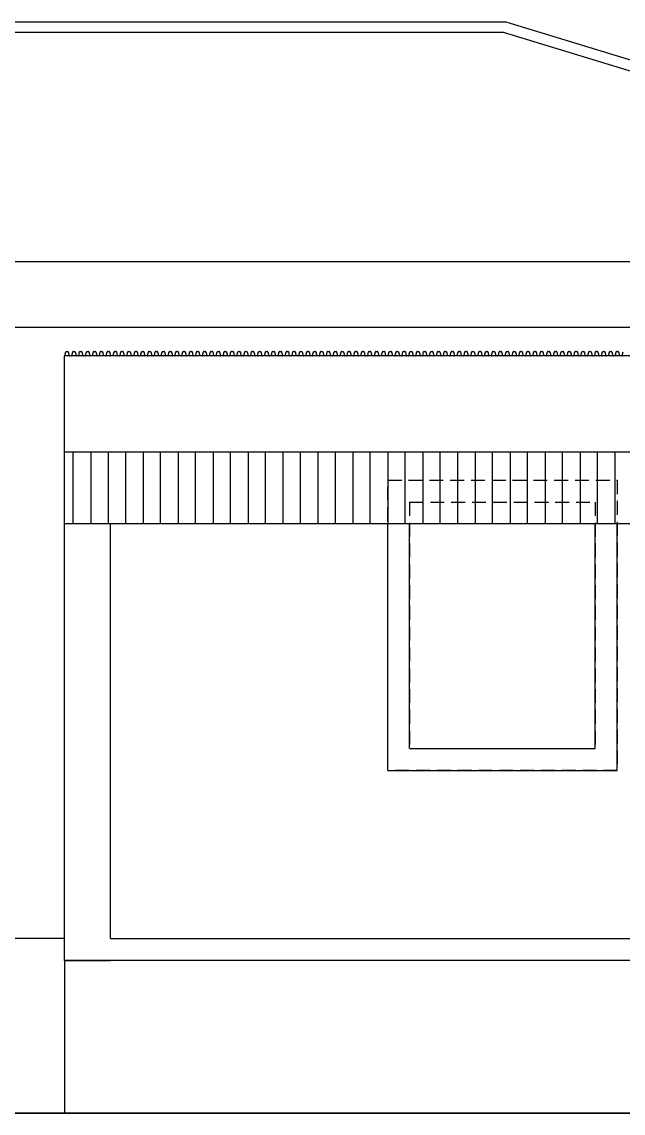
# Model space of a CAD drawing. Header units: millimetres. Extents: x -60009 to 113281, y -58228 to 411188.
# Drawn here: x -24460 to -21707, y -25020 to -20020 of the extents above; entities that cross this region are included whole.
import ezdxf

# ---------------------------------------------------------------- set-up
doc = ezdxf.new("R2010")
doc.units = ezdxf.units.MM
for name, pattern in [('ACAD_ISO04W100', [30, 24, -3, 0, -3]), ('CENTER2', [28.575, 19.05, -3.175, 3.175, -3.175]), ('HIDDEN', [9.525, 6.35, -3.175])]:
    doc.linetypes.add(name, pattern=pattern)
doc.layers.add('Förtydligande', color=8, linetype='CENTER2')
doc.layers.add('Grundritningar', color=1, linetype='Continuous')

msp = doc.modelspace()

# ---------------------------------------------------------------- linework, layer by layer
at = {"layer": 'Förtydligande', "linetype": 'ACAD_ISO04W100', "lineweight": -3, "ltscale": 0.1}
msp.add_line((-50011.262, -25020.136), (-14434.085, -25020.136), dxfattribs=at)
at = {"layer": 'Grundritningar'}
for p, q in [((-28220.711, -20020.136), (-24054.457, -20020.136)), ((-24054.457, -20020.136), (-22245.013, -20020.136)), ((-22245.013, -20020.136), (-18645.013, -21120.136)), ((-28220.711, -20067.938), (-24054.457, -20068.014)), ((-24054.457, -20068.014), (-22259.315, -20068.047)), ((-18812.385, -21120.136), (-22259.315, -20068.047)), ((-18645.013, -21120.136), (-32525.013, -21120.136)), ((-18945.013, -21420.136), (-32225.013, -21420.136)), ((-24263.071, -21548.615), (-24258.89, -21531.657)), ((-24256.948, -21530.136), (-24250.076, -21530.136)), ((-24248.136, -21531.651), (-24243.893, -21548.621)), ((-24231.573, -21548.615), (-24227.391, -21531.657)), ((-24225.449, -21530.136), (-24218.577, -21530.136)), ((-24216.637, -21531.651), (-24212.394, -21548.621)), ((-24200.074, -21548.615), (-24195.892, -21531.657)), ((-24193.95, -21530.136), (-24187.079, -21530.136)), ((-24185.138, -21531.651), (-24180.896, -21548.621)), ((-24168.575, -21548.615), (-24164.393, -21531.657)), ((-24162.452, -21530.136), (-24155.58, -21530.136)), ((-24153.64, -21531.651), (-24149.397, -21548.621)), ((-24137.076, -21548.615), (-24132.895, -21531.657)), ((-24130.953, -21530.136), (-24124.081, -21530.136)), ((-24122.141, -21531.651), (-24117.898, -21548.621)), ((-24105.578, -21548.615), (-24101.396, -21531.657)), ((-24099.454, -21530.136), (-24092.582, -21530.136)), ((-24090.642, -21531.651), (-24086.4, -21548.621)), ((-24074.079, -21548.614), (-24069.897, -21531.657)), ((-24067.955, -21530.136), (-24061.084, -21530.136)), ((-24059.143, -21531.65), (-24054.901, -21548.621)), ((-24042.58, -21548.614), (-24038.398, -21531.657)), ((-24036.457, -21530.135), (-24029.585, -21530.135)), ((-24027.645, -21531.65), (-24023.402, -21548.621)), ((-24011.081, -21548.614), (-24006.9, -21531.657)), ((-24004.958, -21530.135), (-23998.086, -21530.135)), ((-23996.146, -21531.65), (-23991.903, -21548.621)), ((-23979.583, -21548.614), (-23975.401, -21531.656)), ((-23973.459, -21530.135), (-23966.587, -21530.135)), ((-23964.647, -21531.65), (-23960.404, -21548.62)), ((-23948.084, -21548.614), (-23943.902, -21531.656)), ((-23941.96, -21530.135), (-23935.088, -21530.135)), ((-23933.148, -21531.65), (-23928.906, -21548.62)), ((-23916.585, -21548.614), (-23912.403, -21531.656)), ((-23910.461, -21530.135), (-23903.59, -21530.135)), ((-23901.649, -21531.65), (-23897.407, -21548.62)), ((-23885.086, -21548.614), (-23880.905, -21531.656)), ((-23878.963, -21530.135), (-23872.091, -21530.135)), ((-23870.151, -21531.65), (-23865.908, -21548.62)), ((-23853.588, -21548.614), (-23849.406, -21531.656)), ((-23847.464, -21530.135), (-23840.592, -21530.135)), ((-23838.652, -21531.65), (-23834.409, -21548.62)), ((-23822.089, -21548.614), (-23817.907, -21531.656)), ((-23815.965, -21530.135), (-23809.093, -21530.135)), ((-23807.153, -21531.65), (-23802.911, -21548.62)), ((-23790.59, -21548.614), (-23786.408, -21531.656)), ((-23784.466, -21530.135), (-23777.595, -21530.135)), ((-23775.654, -21531.65), (-23771.412, -21548.62)), ((-23759.091, -21548.614), (-23754.909, -21531.656)), ((-23752.968, -21530.135), (-23746.096, -21530.135)), ((-23744.156, -21531.65), (-23739.913, -21548.62)), ((-23727.592, -21548.613), (-23723.411, -21531.656)), ((-23721.469, -21530.135), (-23714.597, -21530.135)), ((-23712.657, -21531.65), (-23708.414, -21548.62)), ((-23696.094, -21548.613), (-23691.912, -21531.656)), ((-23689.97, -21530.135), (-23683.098, -21530.135)), ((-23681.158, -21531.649), (-23676.916, -21548.62)), ((-23664.595, -21548.613), (-23660.413, -21531.656)), ((-23658.471, -21530.134), (-23651.6, -21530.134)), ((-23649.659, -21531.649), (-23645.417, -21548.619)), ((-23633.096, -21548.613), (-23628.914, -21531.655)), ((-23626.973, -21530.134), (-23620.101, -21530.134)), ((-23618.161, -21531.649), (-23613.918, -21548.619)), ((-23601.598, -21548.613), (-23597.416, -21531.655)), ((-23595.474, -21530.134), (-23588.602, -21530.134)), ((-23586.662, -21531.649), (-23582.419, -21548.619)), ((-23570.099, -21548.613), (-23565.917, -21531.655)), ((-23563.975, -21530.134), (-23557.103, -21530.134)), ((-23555.163, -21531.649), (-23550.921, -21548.619)), ((-23538.6, -21548.613), (-23534.418, -21531.655)), ((-23532.476, -21530.134), (-23525.605, -21530.134)), ((-23523.664, -21531.649), (-23519.422, -21548.619)), ((-23507.101, -21548.613), (-23502.919, -21531.655)), ((-23500.978, -21530.134), (-23494.106, -21530.134)), ((-23492.165, -21531.649), (-23487.923, -21548.619)), ((-23475.602, -21548.613), (-23471.421, -21531.655)), ((-23469.479, -21530.134), (-23462.607, -21530.134)), ((-23460.667, -21531.649), (-23456.424, -21548.619)), ((-23444.104, -21548.613), (-23439.922, -21531.655)), ((-23437.98, -21530.134), (-23431.108, -21530.134)), ((-23429.168, -21531.649), (-23424.925, -21548.619)), ((-23412.605, -21548.613), (-23408.423, -21531.655)), ((-23406.481, -21530.134), (-23399.61, -21530.134)), ((-23397.669, -21531.649), (-23393.427, -21548.619)), ((-23381.106, -21548.612), (-23376.924, -21531.655)), ((-23374.983, -21530.134), (-23368.111, -21530.134)), ((-23366.171, -21531.649), (-23361.928, -21548.619)), ((-23349.607, -21548.612), (-23345.426, -21531.655)), ((-23343.484, -21530.133), (-23336.612, -21530.133)), ((-23334.672, -21531.648), (-23330.429, -21548.619)), ((-23318.109, -21548.612), (-23313.927, -21531.655)), ((-23311.985, -21530.133), (-23305.113, -21530.133)), ((-23303.173, -21531.648), (-23298.93, -21548.618)), ((-23286.61, -21548.612), (-23282.428, -21531.654)), ((-23280.486, -21530.133), (-23273.615, -21530.133)), ((-23271.674, -21531.648), (-23267.432, -21548.618)), ((-23255.111, -21548.612), (-23250.929, -21531.654)), ((-23248.987, -21530.133), (-23242.116, -21530.133)), ((-23240.175, -21531.648), (-23235.933, -21548.618)), ((-23223.612, -21548.612), (-23219.431, -21531.654)), ((-23217.489, -21530.133), (-23210.617, -21530.133)), ((-23208.677, -21531.648), (-23204.434, -21548.618)), ((-23192.114, -21548.612), (-23187.932, -21531.654)), ((-23185.99, -21530.133), (-23179.118, -21530.133)), ((-23177.178, -21531.648), (-23172.935, -21548.618)), ((-23160.615, -21548.612), (-23156.433, -21531.654)), ((-23154.491, -21530.133), (-23147.619, -21530.133)), ((-23145.679, -21531.648), (-23141.437, -21548.618)), ((-23129.116, -21548.612), (-23124.934, -21531.654)), ((-23122.992, -21530.133), (-23116.121, -21530.133)), ((-23114.18, -21531.648), (-23109.938, -21548.618)), ((-23097.617, -21548.612), (-23093.436, -21531.654)), ((-23091.494, -21530.133), (-23084.622, -21530.133)), ((-23082.682, -21531.648), (-23078.439, -21548.618)), ((-23066.119, -21548.612), (-23061.937, -21531.654)), ((-23059.995, -21530.133), (-23053.123, -21530.133)), ((-23051.183, -21531.648), (-23046.94, -21548.618)), ((-23034.62, -21548.611), (-23030.438, -21531.654)), ((-23028.496, -21530.133), (-23021.624, -21530.133)), ((-23019.684, -21531.647), (-23015.442, -21548.618)), ((-23003.121, -21548.611), (-22998.939, -21531.654)), ((-22996.997, -21530.133), (-22990.126, -21530.133)), ((-22988.185, -21531.647), (-22983.943, -21548.618)), ((-22971.622, -21548.611), (-22967.44, -21531.654)), ((-22965.499, -21530.132), (-22958.627, -21530.132)), ((-22956.687, -21531.647), (-22952.444, -21548.618)), ((-22940.123, -21548.611), (-22935.942, -21531.653)), ((-22934, -21530.132), (-22927.128, -21530.132)), ((-22925.188, -21531.647), (-22920.945, -21548.617)), ((-22908.625, -21548.611), (-22904.443, -21531.653)), ((-22902.501, -21530.132), (-22895.629, -21530.132)), ((-22893.689, -21531.647), (-22889.447, -21548.617)), ((-22877.126, -21548.611), (-22872.944, -21531.653)), ((-22871.002, -21530.132), (-22864.131, -21530.132)), ((-22862.19, -21531.647), (-22857.948, -21548.617)), ((-22845.627, -21548.611), (-22841.445, -21531.653)), ((-22839.504, -21530.132), (-22832.632, -21530.132)), ((-22830.692, -21531.647), (-22826.449, -21548.617)), ((-22814.128, -21548.611), (-22809.947, -21531.653)), ((-22808.005, -21530.132), (-22801.133, -21530.132)), ((-22799.193, -21531.647), (-22794.95, -21548.617)), ((-22782.63, -21548.611), (-22778.448, -21531.653)), ((-22776.506, -21530.132), (-22769.634, -21530.132)), ((-22767.694, -21531.647), (-22763.452, -21548.617)), ((-22751.131, -21548.611), (-22746.949, -21531.653)), ((-22745.007, -21530.132), (-22738.135, -21530.132)), ((-22736.195, -21531.647), (-22731.953, -21548.617)), ((-22719.632, -21548.611), (-22715.45, -21531.653)), ((-22713.508, -21530.132), (-22706.637, -21530.132)), ((-22704.696, -21531.647), (-22700.454, -21548.617)), ((-22688.133, -21548.61), (-22683.952, -21531.653)), ((-22682.01, -21530.132), (-22675.138, -21530.132)), ((-22673.198, -21531.647), (-22668.955, -21548.617)), ((-22656.635, -21548.61), (-22652.453, -21531.653)), ((-22650.511, -21530.132), (-22643.639, -21530.132)), ((-22641.699, -21531.646), (-22637.456, -21548.617)), ((-22625.136, -21548.61), (-22620.954, -21531.653)), ((-22619.012, -21530.131), (-22612.141, -21530.131)), ((-22610.2, -21531.646), (-22605.958, -21548.616)), ((-22593.637, -21548.61), (-22589.455, -21531.652)), ((-22587.514, -21530.131), (-22580.642, -21530.131)), ((-22578.701, -21531.646), (-22574.459, -21548.616)), ((-22562.138, -21548.61), (-22557.957, -21531.652)), ((-22556.015, -21530.131), (-22549.143, -21530.131)), ((-22547.203, -21531.646), (-22542.96, -21548.616)), ((-22530.64, -21548.61), (-22526.458, -21531.652)), ((-22524.516, -21530.131), (-22517.644, -21530.131)), ((-22515.704, -21531.646), (-22511.461, -21548.616)), ((-22499.141, -21548.61), (-22494.959, -21531.652)), ((-22493.017, -21530.131), (-22486.145, -21530.131)), ((-22484.205, -21531.646), (-22479.963, -21548.616)), ((-22467.642, -21548.61), (-22463.46, -21531.652)), ((-22461.518, -21530.131), (-22454.647, -21530.131)), ((-22452.706, -21531.646), (-22448.464, -21548.616)), ((-22436.143, -21548.61), (-22431.961, -21531.652)), ((-22430.02, -21530.131), (-22423.148, -21530.131)), ((-22421.208, -21531.646), (-22416.965, -21548.616)), ((-22404.645, -21548.61), (-22400.463, -21531.652)), ((-22398.521, -21530.131), (-22391.649, -21530.131)), ((-22389.709, -21531.646), (-22385.466, -21548.616)), ((-22373.146, -21548.61), (-22368.964, -21531.652)), ((-22367.022, -21530.131), (-22360.15, -21530.131)), ((-22358.21, -21531.646), (-22353.968, -21548.616)), ((-22341.647, -21548.609), (-22337.465, -21531.652)), ((-22335.523, -21530.131), (-22328.652, -21530.131)), ((-22326.711, -21531.646), (-22322.469, -21548.616)), ((-22310.148, -21548.609), (-22305.967, -21531.652)), ((-22304.025, -21530.13), (-22297.153, -21530.13)), ((-22295.213, -21531.645), (-22290.97, -21548.616)), ((-22278.65, -21548.609), (-22274.468, -21531.652)), ((-22272.526, -21530.13), (-22265.654, -21530.13)), ((-22263.714, -21531.645), (-22259.471, -21548.615)), ((-22247.151, -21548.609), (-22242.969, -21531.652)), ((-22241.027, -21530.13), (-22234.155, -21530.13)), ((-22232.215, -21531.645), (-22227.972, -21548.615)), ((-22215.652, -21548.609), (-22211.47, -21531.651)), ((-22209.528, -21530.13), (-22202.657, -21530.13)), ((-22200.716, -21531.645), (-22196.474, -21548.615)), ((-22184.153, -21548.609), (-22179.971, -21531.651)), ((-22178.03, -21530.13), (-22171.158, -21530.13)), ((-22169.218, -21531.645), (-22164.975, -21548.615)), ((-22152.654, -21548.609), (-22148.473, -21531.651)), ((-22146.531, -21530.13), (-22139.659, -21530.13)), ((-22137.719, -21531.645), (-22133.476, -21548.615)), ((-22121.156, -21548.609), (-22116.974, -21531.651)), ((-22115.032, -21530.13), (-22108.16, -21530.13)), ((-22106.22, -21531.645), (-22101.978, -21548.615)), ((-22089.657, -21548.609), (-22085.475, -21531.651)), ((-22083.533, -21530.13), (-22076.662, -21530.13)), ((-22074.721, -21531.645), (-22070.479, -21548.615)), ((-22058.158, -21548.609), (-22053.976, -21531.651)), ((-22052.035, -21530.13), (-22045.163, -21530.13)), ((-22043.223, -21531.645), (-22038.98, -21548.615)), ((-22026.659, -21548.609), (-22022.478, -21531.651)), ((-22020.536, -21530.13), (-22013.664, -21530.13)), ((-22011.724, -21531.645), (-22007.481, -21548.615)), ((-21995.161, -21548.609), (-21990.979, -21531.651)), ((-21989.037, -21530.13), (-21982.165, -21530.13)), ((-21980.225, -21531.645), (-21975.982, -21548.615)), ((-21963.662, -21548.608), (-21959.48, -21531.651)), ((-21957.538, -21530.13), (-21950.666, -21530.13)), ((-21948.726, -21531.644), (-21944.484, -21548.615)), ((-21932.163, -21548.608), (-21927.981, -21531.651)), ((-21926.039, -21530.129), (-21919.168, -21530.129)), ((-21917.227, -21531.644), (-21912.985, -21548.615)), ((-21900.664, -21548.608), (-21896.483, -21531.651)), ((-21894.541, -21530.129), (-21887.669, -21530.129)), ((-21885.729, -21531.644), (-21881.486, -21548.614)), ((-21869.166, -21548.608), (-21864.984, -21531.65)), ((-21863.042, -21530.129), (-21856.17, -21530.129)), ((-21854.23, -21531.644), (-21849.987, -21548.614)), ((-21837.667, -21548.608), (-21833.485, -21531.65)), ((-21831.543, -21530.129), (-21824.671, -21530.129)), ((-21822.731, -21531.644), (-21818.489, -21548.614)), ((-21806.168, -21548.608), (-21801.986, -21531.65)), ((-21800.044, -21530.129), (-21793.173, -21530.129)), ((-21791.232, -21531.644), (-21786.99, -21548.614)), ((-21774.669, -21548.608), (-21770.488, -21531.65)), ((-21768.546, -21530.129), (-21761.674, -21530.129)), ((-21759.734, -21531.644), (-21755.491, -21548.614)), ((-21743.17, -21548.608), (-21738.989, -21531.65)), ((-21737.047, -21530.129), (-21730.175, -21530.129)), ((-21728.235, -21531.644), (-21723.992, -21548.614)), ((-21711.672, -21548.608), (-21707.49, -21531.65)), ((-18945.013, -21550.136), (-24265.013, -21550.136)), ((-24265.013, -21992.136), (-24265.013, -21550.136)), ((-24233.515, -21550.136), (-24241.953, -21550.136)), ((-24202.016, -21550.136), (-24210.454, -21550.136)), ((-24170.517, -21550.136), (-24178.955, -21550.136)), ((-24139.018, -21550.136), (-24147.457, -21550.136)), ((-24107.52, -21550.136), (-24115.958, -21550.136)), ((-24076.021, -21550.136), (-24084.459, -21550.136)), ((-24044.522, -21550.136), (-24052.96, -21550.136)), ((-24013.023, -21550.135), (-24021.462, -21550.135)), ((-23981.524, -21550.135), (-23989.963, -21550.135)), ((-23950.026, -21550.135), (-23958.464, -21550.135)), ((-23918.527, -21550.135), (-23926.965, -21550.135)), ((-23887.028, -21550.135), (-23895.467, -21550.135)), ((-23855.529, -21550.135), (-23863.968, -21550.135)), ((-23824.031, -21550.135), (-23832.469, -21550.135)), ((-23792.532, -21550.135), (-23800.97, -21550.135)), ((-23761.033, -21550.135), (-23769.472, -21550.135)), ((-23729.534, -21550.135), (-23737.973, -21550.135)), ((-23698.036, -21550.135), (-23706.474, -21550.135)), ((-23666.537, -21550.135), (-23674.975, -21550.135)), ((-23635.038, -21550.134), (-23643.477, -21550.134)), ((-23603.539, -21550.134), (-23611.978, -21550.134)), ((-23572.041, -21550.134), (-23580.479, -21550.134)), ((-23540.542, -21550.134), (-23548.98, -21550.134)), ((-23509.043, -21550.134), (-23517.482, -21550.134)), ((-23477.544, -21550.134), (-23485.983, -21550.134)), ((-23446.045, -21550.134), (-23454.484, -21550.134)), ((-23414.547, -21550.134), (-23422.985, -21550.134)), ((-23383.048, -21550.134), (-23391.486, -21550.134)), ((-23351.549, -21550.134), (-23359.988, -21550.134)), ((-23320.051, -21550.133), (-23328.489, -21550.133)), ((-23288.552, -21550.133), (-23296.99, -21550.133)), ((-23257.053, -21550.133), (-23265.491, -21550.133)), ((-23225.554, -21550.133), (-23233.993, -21550.133)), ((-23194.055, -21550.133), (-23202.494, -21550.133)), ((-23162.557, -21550.133), (-23170.995, -21550.133)), ((-23131.058, -21550.133), (-23139.496, -21550.133)), ((-23099.559, -21550.133), (-23107.998, -21550.133)), ((-23068.06, -21550.133), (-23076.499, -21550.133)), ((-23036.562, -21550.133), (-23045, -21550.133)), ((-23005.063, -21550.133), (-23013.501, -21550.133)), ((-22973.564, -21550.133), (-22982.002, -21550.133)), ((-22942.065, -21550.132), (-22950.504, -21550.132)), ((-22910.567, -21550.132), (-22919.005, -21550.132)), ((-22879.068, -21550.132), (-22887.506, -21550.132)), ((-22847.569, -21550.132), (-22856.008, -21550.132)), ((-22816.07, -21550.132), (-22824.509, -21550.132)), ((-22784.572, -21550.132), (-22793.01, -21550.132)), ((-22753.073, -21550.132), (-22761.511, -21550.132)), ((-22721.574, -21550.132), (-22730.012, -21550.132)), ((-22690.075, -21550.132), (-22698.514, -21550.132)), ((-22658.576, -21550.132), (-22667.015, -21550.132)), ((-22627.078, -21550.132), (-22635.516, -21550.132)), ((-22595.579, -21550.131), (-22604.017, -21550.131)), ((-22564.08, -21550.131), (-22572.519, -21550.131)), ((-22532.581, -21550.131), (-22541.02, -21550.131)), ((-22501.083, -21550.131), (-22509.521, -21550.131)), ((-22469.584, -21550.131), (-22478.022, -21550.131)), ((-22438.085, -21550.131), (-22446.524, -21550.131)), ((-22406.586, -21550.131), (-22415.025, -21550.131)), ((-22375.088, -21550.131), (-22383.526, -21550.131)), ((-22343.589, -21550.131), (-22352.027, -21550.131)), ((-22312.09, -21550.131), (-22320.529, -21550.131)), ((-22280.591, -21550.13), (-22289.03, -21550.13)), ((-22249.093, -21550.13), (-22257.531, -21550.13)), ((-22217.594, -21550.13), (-22226.032, -21550.13)), ((-22186.095, -21550.13), (-22194.533, -21550.13)), ((-22154.596, -21550.13), (-22163.035, -21550.13)), ((-22123.098, -21550.13), (-22131.536, -21550.13)), ((-22091.599, -21550.13), (-22100.037, -21550.13)), ((-22060.1, -21550.13), (-22068.538, -21550.13)), ((-22028.601, -21550.13), (-22037.04, -21550.13)), ((-21997.103, -21550.13), (-22005.541, -21550.13)), ((-21965.604, -21550.13), (-21974.042, -21550.13)), ((-21934.105, -21550.13), (-21942.543, -21550.13)), ((-21902.606, -21550.129), (-21911.045, -21550.129)), ((-21871.107, -21550.129), (-21879.546, -21550.129)), ((-21839.609, -21550.129), (-21848.047, -21550.129)), ((-21808.11, -21550.129), (-21816.548, -21550.129)), ((-21776.611, -21550.129), (-21785.05, -21550.129)), ((-21745.112, -21550.129), (-21753.551, -21550.129)), ((-21713.614, -21550.129), (-21722.052, -21550.129)), ((-18945.013, -21992.136), (-24265.013, -21992.136)), ((-24265.013, -22320.136), (-24265.013, -21992.136)), ((-24225.013, -22320.136), (-24225.013, -21992.136)), ((-24065.013, -21992.136), (-24145.013, -21992.136)), ((-24145.013, -21992.136), (-24145.013, -22320.136)), ((-24065.013, -21992.136), (-24065.013, -22320.136)), ((-23985.013, -22320.136), (-23985.013, -21992.136)), ((-23905.013, -21992.136), (-23905.013, -22320.136)), ((-23825.013, -22320.136), (-23825.013, -21992.136)), ((-23745.013, -21992.136), (-23745.013, -22320.136)), ((-23665.013, -22320.136), (-23665.013, -21992.136)), ((-23585.013, -21992.136), (-23585.013, -22320.136)), ((-23505.013, -22320.136), (-23505.013, -21992.136)), ((-23425.013, -21992.136), (-23425.013, -22320.136)), ((-23345.013, -22320.136), (-23345.013, -21992.136)), ((-23265.013, -21992.136), (-23265.013, -22320.136)), ((-23185.013, -22320.136), (-23185.013, -21992.136)), ((-23105.013, -21992.136), (-23105.013, -22320.136)), ((-23025.013, -22320.136), (-23025.013, -21992.136)), ((-22945.013, -21992.136), (-22945.013, -22320.136)), ((-22865.013, -22320.136), (-22865.013, -21992.136)), ((-22785.013, -21992.136), (-22785.013, -22320.136)), ((-22705.013, -22320.136), (-22705.013, -21992.136)), ((-22625.013, -21992.136), (-22625.013, -22320.136)), ((-22545.013, -22320.136), (-22545.013, -21992.136)), ((-22465.013, -22320.136), (-22465.013, -21992.136)), ((-22385.013, -21992.136), (-22385.013, -22320.136)), ((-22305.013, -22320.136), (-22305.013, -21992.136)), ((-22225.013, -21992.136), (-22225.013, -22320.136)), ((-22145.013, -22320.136), (-22145.013, -21992.136)), ((-22065.013, -21992.136), (-22065.013, -22320.136)), ((-21985.013, -22320.136), (-21985.013, -21992.136)), ((-21905.013, -21992.136), (-21905.013, -22320.136)), ((-21825.013, -22320.136), (-21825.013, -21992.136)), ((-21745.013, -21992.136), (-21745.013, -22320.136)), ((-24265.013, -24320.136), (-24265.013, -22320.136)), ((-18945.013, -22320.136), (-24265.013, -22320.136)), ((-24055.013, -24220.136), (-24055.013, -22320.136)), ((-22785.013, -23450.136), (-22785.013, -22320.136)), ((-22685.013, -23350.136), (-22685.013, -22320.136)), ((-21835.013, -23350.136), (-21835.013, -22320.136)), ((-21735.013, -23450.136), (-21735.013, -22320.136)), ((-22685.013, -23350.136), (-21835.013, -23350.136)), ((-22785.013, -23450.136), (-21735.013, -23450.136)), ((-24265.013, -24220.136), (-32225.013, -24220.136)), ((-24055.013, -24220.136), (-21665.013, -24220.136)), ((-21665.013, -24320.136), (-24265.013, -24320.136)), ((-24265.013, -24320.136), (-24055.013, -24320.136)), ((-24265.013, -24320.136), (-24265.013, -25020.136)), ((-18945.013, -25020.136), (-32225.013, -25020.136)), ((-18945.013, -25020.136), (-24265.013, -25020.136)), ((-23945.013, -25020.136), (-23935.013, -25020.136))]:
    msp.add_line(p, q, dxfattribs=at)
at = {"layer": 'Grundritningar', "linetype": 'HIDDEN', "ltscale": 10}
for p, q in [((-22785.013, -23450.136), (-22785.013, -22120.136)), ((-22785.013, -22120.136), (-21735.013, -22120.136)), ((-21735.013, -22120.136), (-21735.013, -23450.136)), ((-22685.013, -22220.136), (-22685.013, -23350.136)), ((-22685.013, -22220.136), (-21835.013, -22220.136)), ((-21835.013, -22220.136), (-21835.013, -23350.136)), ((-22685.013, -23350.136), (-21835.013, -23350.136)), ((-21735.013, -23450.136), (-22785.013, -23450.136))]:
    msp.add_line(p, q, dxfattribs=at)
at = {"layer": 'Grundritningar'}
for centre, start, end in [((-24265.013, -21548.136), 270, 346.147128), ((-24256.948, -21532.136), 90, 166.147128), ((-24250.076, -21532.136), 14.036243, 90), ((-24241.953, -21548.136), 194.036243, 270), ((-24233.515, -21548.136), 270, 346.147128), ((-24225.449, -21532.136), 90, 166.147128), ((-24218.577, -21532.136), 14.036243, 90), ((-24210.454, -21548.136), 194.036243, 270), ((-24202.016, -21548.136), 270, 346.147128), ((-24193.95, -21532.136), 90, 166.147128), ((-24187.079, -21532.136), 14.036243, 90), ((-24178.955, -21548.136), 194.036243, 270), ((-24170.517, -21548.136), 270, 346.147128), ((-24162.452, -21532.136), 90, 166.147128), ((-24155.58, -21532.136), 14.036243, 90), ((-24147.457, -21548.136), 194.036243, 270), ((-24139.018, -21548.136), 270, 346.147128), ((-24130.953, -21532.136), 90, 166.147128), ((-24124.081, -21532.136), 14.036243, 90), ((-24115.958, -21548.136), 194.036243, 270), ((-24107.52, -21548.136), 270, 346.147128), ((-24099.454, -21532.136), 90, 166.147128), ((-24092.582, -21532.136), 14.036243, 90), ((-24084.459, -21548.136), 194.036243, 270), ((-24076.021, -21548.136), 270, 346.147128), ((-24067.955, -21532.136), 90, 166.147128), ((-24061.084, -21532.136), 14.036243, 90), ((-24052.96, -21548.136), 194.036243, 270), ((-24044.522, -21548.135), 270, 346.147128), ((-24036.457, -21532.135), 90, 166.147128), ((-24029.585, -21532.135), 14.036243, 90), ((-24021.462, -21548.135), 194.036243, 270), ((-24013.023, -21548.135), 270, 346.147128), ((-24004.958, -21532.135), 90, 166.147128), ((-23998.086, -21532.135), 14.036243, 90), ((-23989.963, -21548.135), 194.036243, 270), ((-23981.524, -21548.135), 270, 346.147128), ((-23973.459, -21532.135), 90, 166.147128), ((-23966.587, -21532.135), 14.036243, 90), ((-23958.464, -21548.135), 194.036243, 270), ((-23950.026, -21548.135), 270, 346.147128), ((-23941.96, -21532.135), 90, 166.147128), ((-23935.088, -21532.135), 14.036243, 90), ((-23926.965, -21548.135), 194.036243, 270), ((-23918.527, -21548.135), 270, 346.147128), ((-23910.461, -21532.135), 90, 166.147128), ((-23903.59, -21532.135), 14.036243, 90), ((-23895.467, -21548.135), 194.036243, 270), ((-23887.028, -21548.135), 270, 346.147128), ((-23878.963, -21532.135), 90, 166.147128), ((-23872.091, -21532.135), 14.036243, 90), ((-23863.968, -21548.135), 194.036243, 270), ((-23855.529, -21548.135), 270, 346.147128), ((-23847.464, -21532.135), 90, 166.147128), ((-23840.592, -21532.135), 14.036243, 90), ((-23832.469, -21548.135), 194.036243, 270), ((-23824.031, -21548.135), 270, 346.147128), ((-23815.965, -21532.135), 90, 166.147128), ((-23809.093, -21532.135), 14.036243, 90), ((-23800.97, -21548.135), 194.036243, 270), ((-23792.532, -21548.135), 270, 346.147128), ((-23784.466, -21532.135), 90, 166.147128), ((-23777.595, -21532.135), 14.036243, 90), ((-23769.472, -21548.135), 194.036243, 270), ((-23761.033, -21548.135), 270, 346.147128), ((-23752.968, -21532.135), 90, 166.147128), ((-23746.096, -21532.135), 14.036243, 90), ((-23737.973, -21548.135), 194.036243, 270), ((-23729.534, -21548.135), 270, 346.147128), ((-23721.469, -21532.135), 90, 166.147128), ((-23714.597, -21532.135), 14.036243, 90), ((-23706.474, -21548.135), 194.036243, 270), ((-23698.036, -21548.135), 270, 346.147128), ((-23689.97, -21532.135), 90, 166.147128), ((-23683.098, -21532.135), 14.036243, 90), ((-23674.975, -21548.135), 194.036243, 270), ((-23666.537, -21548.134), 270, 346.147128), ((-23658.471, -21532.134), 90, 166.147128), ((-23651.6, -21532.134), 14.036243, 90), ((-23643.477, -21548.134), 194.036243, 270), ((-23635.038, -21548.134), 270, 346.147128), ((-23626.973, -21532.134), 90, 166.147128), ((-23620.101, -21532.134), 14.036243, 90), ((-23611.978, -21548.134), 194.036243, 270), ((-23603.539, -21548.134), 270, 346.147128), ((-23595.474, -21532.134), 90, 166.147128), ((-23588.602, -21532.134), 14.036243, 90), ((-23580.479, -21548.134), 194.036243, 270), ((-23572.041, -21548.134), 270, 346.147128), ((-23563.975, -21532.134), 90, 166.147128), ((-23557.103, -21532.134), 14.036243, 90), ((-23548.98, -21548.134), 194.036243, 270), ((-23540.542, -21548.134), 270, 346.147128), ((-23532.476, -21532.134), 90, 166.147128), ((-23525.605, -21532.134), 14.036243, 90), ((-23517.482, -21548.134), 194.036243, 270), ((-23509.043, -21548.134), 270, 346.147128), ((-23500.978, -21532.134), 90, 166.147128), ((-23494.106, -21532.134), 14.036243, 90), ((-23485.983, -21548.134), 194.036243, 270), ((-23477.544, -21548.134), 270, 346.147128), ((-23469.479, -21532.134), 90, 166.147128), ((-23462.607, -21532.134), 14.036243, 90), ((-23454.484, -21548.134), 194.036243, 270), ((-23446.045, -21548.134), 270, 346.147128), ((-23437.98, -21532.134), 90, 166.147128), ((-23431.108, -21532.134), 14.036243, 90), ((-23422.985, -21548.134), 194.036243, 270), ((-23414.547, -21548.134), 270, 346.147128), ((-23406.481, -21532.134), 90, 166.147128), ((-23399.61, -21532.134), 14.036243, 90), ((-23391.486, -21548.134), 194.036243, 270), ((-23383.048, -21548.134), 270, 346.147128), ((-23374.983, -21532.134), 90, 166.147128), ((-23368.111, -21532.134), 14.036243, 90), ((-23359.988, -21548.134), 194.036243, 270), ((-23351.549, -21548.133), 270, 346.147128), ((-23343.484, -21532.133), 90, 166.147128), ((-23336.612, -21532.133), 14.036243, 90), ((-23328.489, -21548.133), 194.036243, 270), ((-23320.051, -21548.133), 270, 346.147128), ((-23311.985, -21532.133), 90, 166.147128), ((-23305.113, -21532.133), 14.036243, 90), ((-23296.99, -21548.133), 194.036243, 270), ((-23288.552, -21548.133), 270, 346.147128), ((-23280.486, -21532.133), 90, 166.147128), ((-23273.615, -21532.133), 14.036243, 90), ((-23265.491, -21548.133), 194.036243, 270), ((-23257.053, -21548.133), 270, 346.147128), ((-23248.987, -21532.133), 90, 166.147128), ((-23242.116, -21532.133), 14.036243, 90), ((-23233.993, -21548.133), 194.036243, 270), ((-23225.554, -21548.133), 270, 346.147128), ((-23217.489, -21532.133), 90, 166.147128), ((-23210.617, -21532.133), 14.036243, 90), ((-23202.494, -21548.133), 194.036243, 270), ((-23194.055, -21548.133), 270, 346.147128), ((-23185.99, -21532.133), 90, 166.147128), ((-23179.118, -21532.133), 14.036243, 90), ((-23170.995, -21548.133), 194.036243, 270), ((-23162.557, -21548.133), 270, 346.147128), ((-23154.491, -21532.133), 90, 166.147128), ((-23147.619, -21532.133), 14.036243, 90), ((-23139.496, -21548.133), 194.036243, 270), ((-23131.058, -21548.133), 270, 346.147128), ((-23122.992, -21532.133), 90, 166.147128), ((-23116.121, -21532.133), 14.036243, 90), ((-23107.998, -21548.133), 194.036243, 270), ((-23099.559, -21548.133), 270, 346.147128), ((-23091.494, -21532.133), 90, 166.147128), ((-23084.622, -21532.133), 14.036243, 90), ((-23076.499, -21548.133), 194.036243, 270), ((-23068.06, -21548.133), 270, 346.147128), ((-23059.995, -21532.133), 90, 166.147128), ((-23053.123, -21532.133), 14.036243, 90), ((-23045, -21548.133), 194.036243, 270), ((-23036.562, -21548.133), 270, 346.147128), ((-23028.496, -21532.133), 90, 166.147128), ((-23021.624, -21532.133), 14.036243, 90), ((-23013.501, -21548.133), 194.036243, 270), ((-23005.063, -21548.133), 270, 346.147128), ((-22996.997, -21532.133), 90, 166.147128), ((-22990.126, -21532.133), 14.036243, 90), ((-22982.002, -21548.133), 194.036243, 270), ((-22973.564, -21548.132), 270, 346.147128), ((-22965.499, -21532.132), 90, 166.147128), ((-22958.627, -21532.132), 14.036243, 90), ((-22950.504, -21548.132), 194.036243, 270), ((-22942.065, -21548.132), 270, 346.147128), ((-22934, -21532.132), 90, 166.147128), ((-22927.128, -21532.132), 14.036243, 90), ((-22919.005, -21548.132), 194.036243, 270), ((-22910.567, -21548.132), 270, 346.147128), ((-22902.501, -21532.132), 90, 166.147128), ((-22895.629, -21532.132), 14.036243, 90), ((-22887.506, -21548.132), 194.036243, 270), ((-22879.068, -21548.132), 270, 346.147128), ((-22871.002, -21532.132), 90, 166.147128), ((-22864.131, -21532.132), 14.036243, 90), ((-22856.008, -21548.132), 194.036243, 270), ((-22847.569, -21548.132), 270, 346.147128), ((-22839.504, -21532.132), 90, 166.147128), ((-22832.632, -21532.132), 14.036243, 90), ((-22824.509, -21548.132), 194.036243, 270), ((-22816.07, -21548.132), 270, 346.147128), ((-22808.005, -21532.132), 90, 166.147128), ((-22801.133, -21532.132), 14.036243, 90), ((-22793.01, -21548.132), 194.036243, 270), ((-22784.572, -21548.132), 270, 346.147128), ((-22776.506, -21532.132), 90, 166.147128), ((-22769.634, -21532.132), 14.036243, 90), ((-22761.511, -21548.132), 194.036243, 270), ((-22753.073, -21548.132), 270, 346.147128), ((-22745.007, -21532.132), 90, 166.147128), ((-22738.135, -21532.132), 14.036243, 90), ((-22730.012, -21548.132), 194.036243, 270), ((-22721.574, -21548.132), 270, 346.147128), ((-22713.508, -21532.132), 90, 166.147128), ((-22706.637, -21532.132), 14.036243, 90), ((-22698.514, -21548.132), 194.036243, 270), ((-22690.075, -21548.132), 270, 346.147128), ((-22682.01, -21532.132), 90, 166.147128), ((-22675.138, -21532.132), 14.036243, 90), ((-22667.015, -21548.132), 194.036243, 270), ((-22658.576, -21548.132), 270, 346.147128), ((-22650.511, -21532.132), 90, 166.147128), ((-22643.639, -21532.132), 14.036243, 90), ((-22635.516, -21548.132), 194.036243, 270), ((-22627.078, -21548.131), 270, 346.147128), ((-22619.012, -21532.131), 90, 166.147128), ((-22612.141, -21532.131), 14.036243, 90), ((-22604.017, -21548.131), 194.036243, 270), ((-22595.579, -21548.131), 270, 346.147128), ((-22587.514, -21532.131), 90, 166.147128), ((-22580.642, -21532.131), 14.036243, 90), ((-22572.519, -21548.131), 194.036243, 270), ((-22564.08, -21548.131), 270, 346.147128), ((-22556.015, -21532.131), 90, 166.147128), ((-22549.143, -21532.131), 14.036243, 90), ((-22541.02, -21548.131), 194.036243, 270), ((-22532.581, -21548.131), 270, 346.147128), ((-22524.516, -21532.131), 90, 166.147128), ((-22517.644, -21532.131), 14.036243, 90), ((-22509.521, -21548.131), 194.036243, 270), ((-22501.083, -21548.131), 270, 346.147128), ((-22493.017, -21532.131), 90, 166.147128), ((-22486.145, -21532.131), 14.036243, 90), ((-22478.022, -21548.131), 194.036243, 270), ((-22469.584, -21548.131), 270, 346.147128), ((-22461.518, -21532.131), 90, 166.147128), ((-22454.647, -21532.131), 14.036243, 90), ((-22446.524, -21548.131), 194.036243, 270), ((-22438.085, -21548.131), 270, 346.147128), ((-22430.02, -21532.131), 90, 166.147128), ((-22423.148, -21532.131), 14.036243, 90), ((-22415.025, -21548.131), 194.036243, 270), ((-22406.586, -21548.131), 270, 346.147128), ((-22398.521, -21532.131), 90, 166.147128), ((-22391.649, -21532.131), 14.036243, 90), ((-22383.526, -21548.131), 194.036243, 270), ((-22375.088, -21548.131), 270, 346.147128), ((-22367.022, -21532.131), 90, 166.147128), ((-22360.15, -21532.131), 14.036243, 90), ((-22352.027, -21548.131), 194.036243, 270), ((-22343.589, -21548.131), 270, 346.147128), ((-22335.523, -21532.131), 90, 166.147128), ((-22328.652, -21532.131), 14.036243, 90), ((-22320.529, -21548.131), 194.036243, 270), ((-22312.09, -21548.13), 270, 346.147128), ((-22304.025, -21532.13), 90, 166.147128), ((-22297.153, -21532.13), 14.036243, 90), ((-22289.03, -21548.13), 194.036243, 270), ((-22280.591, -21548.13), 270, 346.147128), ((-22272.526, -21532.13), 90, 166.147128), ((-22265.654, -21532.13), 14.036243, 90), ((-22257.531, -21548.13), 194.036243, 270), ((-22249.093, -21548.13), 270, 346.147128), ((-22241.027, -21532.13), 90, 166.147128), ((-22234.155, -21532.13), 14.036243, 90), ((-22226.032, -21548.13), 194.036243, 270), ((-22217.594, -21548.13), 270, 346.147128), ((-22209.528, -21532.13), 90, 166.147128), ((-22202.657, -21532.13), 14.036243, 90), ((-22194.533, -21548.13), 194.036243, 270), ((-22186.095, -21548.13), 270, 346.147128), ((-22178.03, -21532.13), 90, 166.147128), ((-22171.158, -21532.13), 14.036243, 90), ((-22163.035, -21548.13), 194.036243, 270), ((-22154.596, -21548.13), 270, 346.147128), ((-22146.531, -21532.13), 90, 166.147128), ((-22139.659, -21532.13), 14.036243, 90), ((-22131.536, -21548.13), 194.036243, 270), ((-22123.098, -21548.13), 270, 346.147128), ((-22115.032, -21532.13), 90, 166.147128), ((-22108.16, -21532.13), 14.036243, 90), ((-22100.037, -21548.13), 194.036243, 270), ((-22091.599, -21548.13), 270, 346.147128), ((-22083.533, -21532.13), 90, 166.147128), ((-22076.662, -21532.13), 14.036243, 90), ((-22068.538, -21548.13), 194.036243, 270), ((-22060.1, -21548.13), 270, 346.147128), ((-22052.035, -21532.13), 90, 166.147128), ((-22045.163, -21532.13), 14.036243, 90), ((-22037.04, -21548.13), 194.036243, 270), ((-22028.601, -21548.13), 270, 346.147128), ((-22020.536, -21532.13), 90, 166.147128), ((-22013.664, -21532.13), 14.036243, 90), ((-22005.541, -21548.13), 194.036243, 270), ((-21997.102, -21548.13), 270, 346.147128), ((-21989.037, -21532.13), 90, 166.147128), ((-21982.165, -21532.13), 14.036243, 90), ((-21974.042, -21548.13), 194.036243, 270), ((-21965.604, -21548.13), 270, 346.147128), ((-21957.538, -21532.13), 90, 166.147128), ((-21950.666, -21532.13), 14.036243, 90), ((-21942.543, -21548.13), 194.036243, 270), ((-21934.105, -21548.129), 270, 346.147128), ((-21926.039, -21532.129), 90, 166.147128), ((-21919.168, -21532.129), 14.036243, 90), ((-21911.045, -21548.129), 194.036243, 270), ((-21902.606, -21548.129), 270, 346.147128), ((-21894.541, -21532.129), 90, 166.147128), ((-21887.669, -21532.129), 14.036243, 90), ((-21879.546, -21548.129), 194.036243, 270), ((-21871.107, -21548.129), 270, 346.147128), ((-21863.042, -21532.129), 90, 166.147128), ((-21856.17, -21532.129), 14.036243, 90), ((-21848.047, -21548.129), 194.036243, 270), ((-21839.609, -21548.129), 270, 346.147128), ((-21831.543, -21532.129), 90, 166.147128), ((-21824.671, -21532.129), 14.036243, 90), ((-21816.548, -21548.129), 194.036243, 270), ((-21808.11, -21548.129), 270, 346.147128), ((-21800.044, -21532.129), 90, 166.147128), ((-21793.173, -21532.129), 14.036243, 90), ((-21785.05, -21548.129), 194.036243, 270), ((-21776.611, -21548.129), 270, 346.147128), ((-21768.546, -21532.129), 90, 166.147128), ((-21761.674, -21532.129), 14.036243, 90), ((-21753.551, -21548.129), 194.036243, 270), ((-21745.112, -21548.129), 270, 346.147128), ((-21737.047, -21532.129), 90, 166.147128), ((-21730.175, -21532.129), 14.036243, 90), ((-21722.052, -21548.129), 194.036243, 270), ((-21713.614, -21548.129), 270, 346.147128)]:
    msp.add_arc(centre, 2, start, end, dxfattribs=at)

doc.saveas('drawing.dxf')
